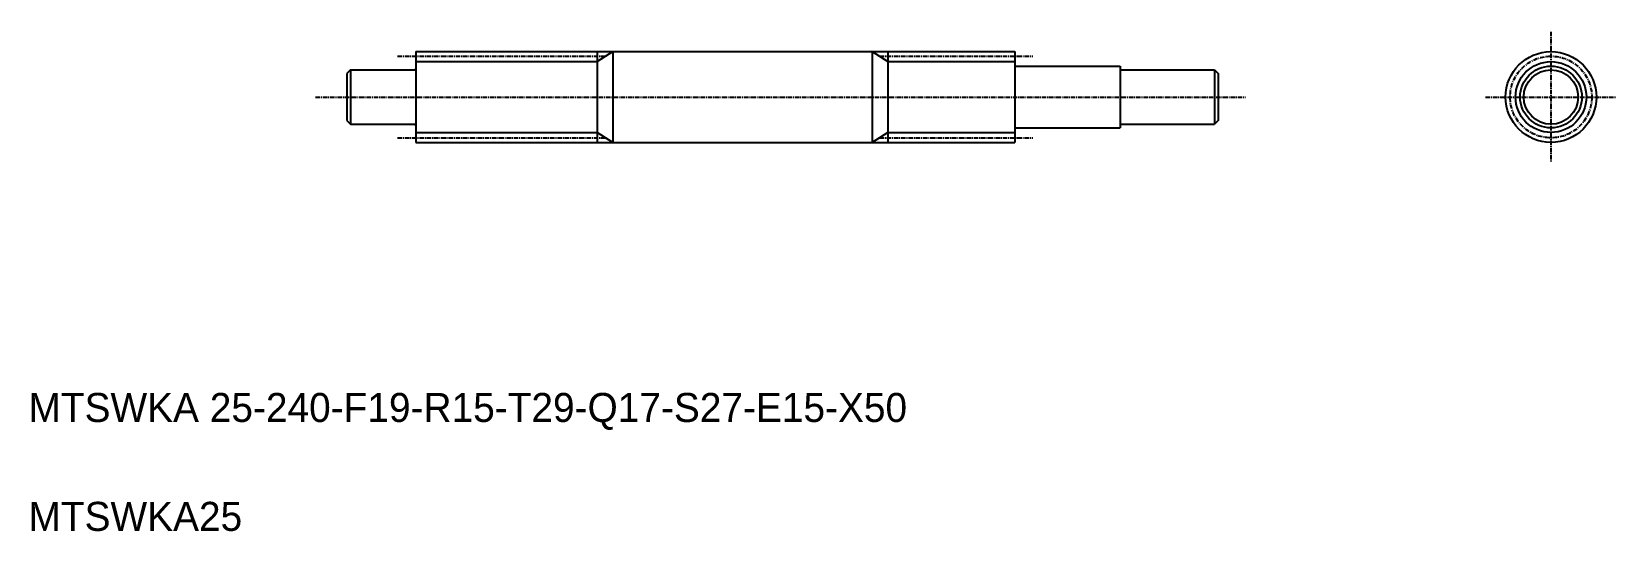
# Model space of a CAD drawing. Extents: x 12 to 448, y 39 to 177.
import ezdxf

# ---------------------------------------------------------------- set-up
doc = ezdxf.new("R2010")
doc.units = 0
doc.linetypes.add('CENTER', pattern=[2, 1.25, -0.25, 0.25, -0.25])
doc.layers.get('0').update_dxf_attribs({"linetype": 'CONTINUOUS'})
doc.layers.add('CENTER', color=1, linetype='CENTER')

msp = doc.modelspace()

# ---------------------------------------------------------------- linework, layer by layer
at = {"color": 7, "linetype": 'CONTINUOUS'}
for p, q in [((117.51, 171.41), (282.51, 171.41)), ((117.51, 171.41), (117.51, 146.41)), ((167.51, 171.41), (167.51, 146.41)), ((171.76, 171.41), (171.76, 146.41)), ((243.26, 171.41), (243.26, 146.41)), ((247.51, 171.41), (247.51, 146.41)), ((282.51, 171.41), (282.51, 146.41)), ((99.51, 166.41), (98.51, 165.41)), ((99.51, 166.41), (117.21, 166.41)), ((99.51, 166.41), (99.51, 151.41)), ((282.81, 167.41), (311.51, 167.41)), ((311.51, 167.41), (311.51, 150.41)), ((311.81, 166.41), (337.51, 166.41)), ((337.51, 166.41), (337.51, 151.41)), ((337.51, 166.41), (338.51, 165.41)), ((98.51, 165.41), (98.51, 152.41)), ((338.51, 165.41), (338.51, 152.41)), ((98.51, 152.41), (99.51, 151.41)), ((99.51, 151.41), (117.21, 151.41)), ((282.81, 150.41), (311.51, 150.41)), ((311.81, 151.41), (337.51, 151.41)), ((338.51, 152.41), (337.51, 151.41)), ((117.51, 146.41), (282.51, 146.41)), ((158.76, 146.41), (158.76, 146.41)), ((200.01, 146.41), (200.01, 146.41))]:
    msp.add_line(p, q, dxfattribs=at)
at = {"color": 3, "linetype": 'CONTINUOUS'}
for p, q in [((167.51, 168.66), (171.76, 171.41)), ((243.26, 171.41), (247.51, 168.66)), ((117.51, 168.66), (167.51, 168.66)), ((247.51, 168.66), (282.51, 168.66)), ((117.51, 149.16), (167.51, 149.16)), ((171.76, 146.41), (167.51, 149.16)), ((247.51, 149.16), (243.26, 146.41)), ((247.51, 149.16), (282.51, 149.16))]:
    msp.add_line(p, q, dxfattribs=at)
at = {"color": 7, "linetype": 'CONTINUOUS'}
for radius in [12.5, 8.5, 7.5]:
    msp.add_circle((430.18, 158.91), radius, dxfattribs=at)
at = {"color": 3, "linetype": 'CONTINUOUS'}
msp.add_circle((430.18, 158.91), 9.75, dxfattribs=at)
at = {"color": 7, "linetype": 'CONTINUOUS'}
for centre, start, end in [((117.21, 166.71), 270, 360), ((282.81, 167.71), 180, 270), ((311.81, 166.71), 180, 270), ((117.21, 151.11), 0, 90), ((282.81, 150.11), 90, 180), ((311.81, 151.11), 90, 180)]:
    msp.add_arc(centre, 0.3, start, end, dxfattribs=at)
at = {"layer": 'CENTER', "color": 1, "linetype": 'CENTER'}
for p, q in [((430.18, 176.91), (430.18, 140.91)), ((112.51, 170.16), (169.83, 170.16)), ((245.19, 170.16), (287.51, 170.16)), ((89.92, 158.91), (346.04, 158.91)), ((412.18, 158.91), (448.18, 158.91)), ((112.51, 147.66), (169.83, 147.66)), ((245.19, 147.66), (287.51, 147.66))]:
    msp.add_line(p, q, dxfattribs=at)
msp.add_circle((430.18, 158.91), 11.25, dxfattribs=at)

# ---------------------------------------------------------------- texts
at = {"color": 7, "linetype": 'CONTINUOUS'}
for s, p in [('MTSWKA 25-240-F19-R15-T29-Q17-S27-E15-X50', (10.85, 69.4)), ('MTSWKA25', (10.85, 39.4))]:
    msp.add_text(s, height=8, dxfattribs=at).set_placement(p)

doc.saveas('drawing.dxf')
